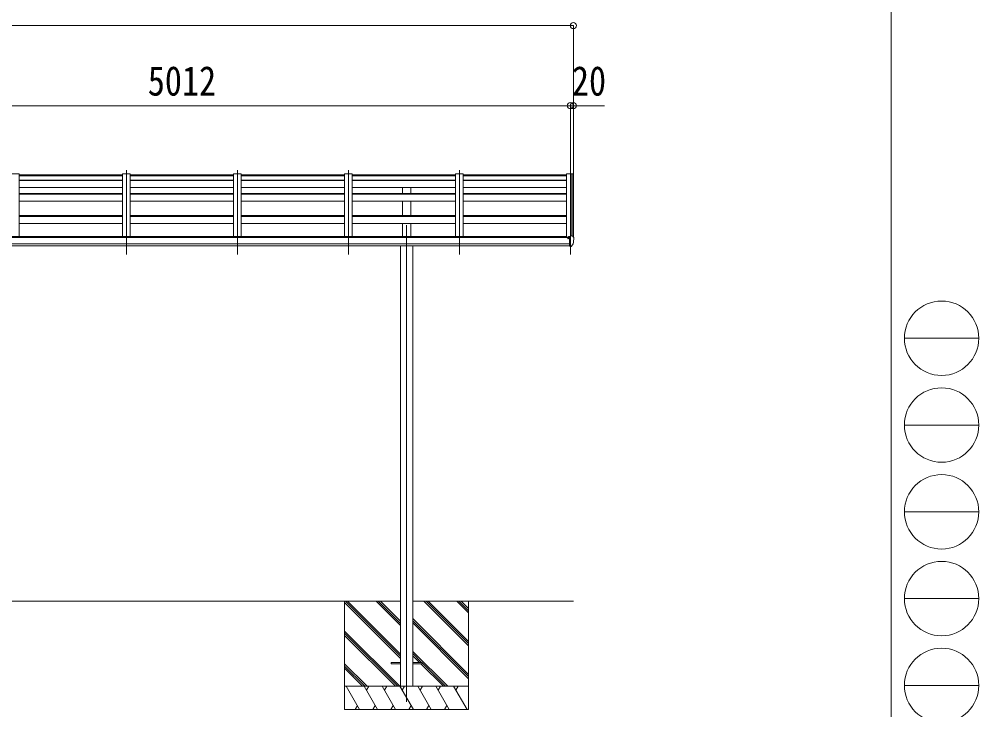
# Model space of a CAD drawing. Units: millimetres at full size, sheet at 1:40. Extents: x -11181 to 11305, y -7804 to 7716.
# Drawn here: x 5114 to 11305, y -3841 to 615 of the extents above; entities that cross this region are included whole.
import ezdxf
from ezdxf.enums import TextEntityAlignment as Align

# ---------------------------------------------------------------- set-up
doc = ezdxf.new("R2010")
doc.units = ezdxf.units.MM
doc.header["$LTSCALE"] = 40
doc.header["$PDMODE"] = 32
doc.header["$PDSIZE"] = 40
for name, color, linetype, lineweight in [('0-0_0', 7, 'Continuous', 9), ('0-1_本体', 4, 'Continuous', 9), ('0-2_部品', 7, 'Continuous', 9), ('0-8_PARTS2', 2, 'Continuous', 9), ('0-A_寸法', 6, 'Continuous', 9), ('F-0_240', 7, 'Continuous', 9)]:
    doc.layers.add(name, color=color, linetype=linetype, lineweight=lineweight)
doc.styles.add('ＭＳ ゴシック', font='')
doc.styles.get('ＭＳ ゴシック').set_extended_font_data('MS Gothic')

msp = doc.modelspace()

# ---------------------------------------------------------------- linework, layer by layer
at = {"layer": '0-0_0'}
for p, q in [((7574.42, -3139.42), (4753.42, -3139.42)), ((7213.92, -3139.42), (7213.92, -3839.42)), ((7574.42, -3509.44), (7213.92, -3148.94)), ((7574.42, -3495.29), (7218.55, -3139.42)), ((7574.42, -3481.15), (7232.69, -3139.42)), ((7574.42, -3297.3), (7416.54, -3139.42)), ((7574.42, -3283.16), (7430.68, -3139.42)), ((7574.42, -3269.02), (7444.82, -3139.42)), ((8689.92, -3139.42), (7653.42, -3139.42)), ((8013.92, -3428.44), (7724.91, -3139.42)), ((8013.92, -3414.29), (7739.05, -3139.42)), ((8013.92, -3400.15), (7753.19, -3139.42)), ((8013.92, -3216.31), (7937.04, -3139.42)), ((8013.92, -3202.16), (7951.18, -3139.42)), ((8013.92, -3188.02), (7965.32, -3139.42)), ((8013.92, -3139.42), (8013.92, -3839.42)), ((8013.92, -3612.28), (7653.42, -3251.79)), ((8013.92, -3626.43), (7653.42, -3265.93)), ((8013.92, -3640.57), (7653.42, -3280.07)), ((7570.56, -3689.42), (7213.92, -3332.79)), ((7556.42, -3689.42), (7213.92, -3346.93)), ((7542.28, -3689.42), (7213.92, -3361.07)), ((7878.93, -3689.42), (7653.42, -3463.92)), ((7710.28, -3534.91), (7653.42, -3478.06)), ((7696.13, -3534.91), (7653.42, -3492.2)), ((7358.43, -3689.42), (7213.92, -3544.92)), ((7344.29, -3689.42), (7213.92, -3559.06)), ((7330.14, -3689.42), (7213.92, -3573.2)), ((7850.64, -3689.42), (7705.13, -3543.91)), ((7864.79, -3689.42), (7713.92, -3538.56)), ((7213.92, -3689.42), (8013.92, -3689.42)), ((7310.81, -3839.42), (7224.21, -3689.42)), ((7426.28, -3839.42), (7339.68, -3689.42)), ((7369.68, -3689.42), (7354.68, -3715.41)), ((7541.75, -3839.42), (7455.15, -3689.42)), ((7470.15, -3715.41), (7485.15, -3689.42)), ((7657.22, -3839.42), (7570.62, -3689.42)), ((7585.62, -3715.41), (7600.62, -3689.42)), ((7772.69, -3839.42), (7686.09, -3689.42)), ((7701.09, -3715.41), (7716.09, -3689.42)), ((7888.16, -3839.42), (7801.56, -3689.42)), ((7816.56, -3715.41), (7831.56, -3689.42)), ((8003.63, -3839.42), (7917.03, -3689.42)), ((7932.03, -3715.41), (7947.03, -3689.42)), ((7295.81, -3813.45), (7280.81, -3839.42)), ((7411.28, -3813.45), (7396.28, -3839.42)), ((7526.75, -3813.45), (7511.75, -3839.42)), ((7642.22, -3813.44), (7627.22, -3839.42)), ((7757.69, -3813.44), (7742.69, -3839.42)), ((7873.16, -3813.45), (7858.16, -3839.42)), ((8013.92, -3839.42), (7213.92, -3839.42))]:
    msp.add_line(p, q, dxfattribs=at)
at = {"layer": '0-1_本体'}
for p, q in [((5064.92, -383.7), (5114.92, -383.7)), ((5114.92, -383.7), (5114.92, -783.27)), ((5114.92, -389.18), (5780.92, -389.18)), ((5780.92, -396.1), (5114.92, -396.1)), ((5780.92, -422.81), (5114.92, -422.81)), ((5780.92, -425.66), (5114.92, -425.66)), ((5780.92, -383.7), (5780.92, -783.27)), ((5780.92, -383.7), (5830.92, -383.7)), ((5830.92, -383.7), (5830.92, -783.27)), ((5830.92, -389.18), (6496.92, -389.18)), ((6496.92, -396.1), (5830.92, -396.1)), ((6496.92, -422.81), (5830.92, -422.81)), ((6496.92, -425.66), (5830.92, -425.66)), ((6496.92, -383.7), (6496.92, -783.27)), ((6496.92, -383.7), (6546.92, -383.7)), ((6546.92, -383.7), (6546.92, -783.27)), ((6546.92, -389.18), (7212.92, -389.18)), ((7212.92, -396.1), (6546.92, -396.1)), ((7212.92, -422.81), (6546.92, -422.81)), ((7212.92, -425.66), (6546.92, -425.66)), ((7212.92, -383.7), (7212.92, -783.27)), ((7212.92, -383.7), (7262.92, -383.7)), ((7262.92, -383.7), (7262.92, -783.27)), ((7262.92, -389.18), (7928.92, -389.18)), ((7928.92, -396.1), (7262.92, -396.1)), ((7928.92, -422.81), (7262.92, -422.81)), ((7928.92, -425.66), (7262.92, -425.66)), ((7928.92, -383.7), (7928.92, -783.27)), ((7928.92, -383.7), (7978.92, -383.7)), ((7978.92, -383.7), (7978.92, -783.27)), ((7978.92, -389.18), (8644.92, -389.18)), ((8644.92, -396.1), (7978.92, -396.1)), ((8644.92, -422.81), (7978.92, -422.81)), ((8644.92, -425.66), (7978.92, -425.66)), ((8644.92, -383.1), (8644.92, -793.67)), ((8680.84, -383.3), (8680.22, -384.92)), ((8680.92, -383.18), (8680.92, -783.49)), ((8688.97, -383.52), (8681.14, -383.11)), ((8689.91, -384.4), (8689.92, -790.04)), ((5780.92, -470.39), (5114.92, -470.39)), ((6496.92, -470.39), (5830.92, -470.39)), ((7212.92, -470.39), (6546.92, -470.39)), ((7928.92, -470.39), (7262.92, -470.39)), ((7586.42, -509.08), (7586.42, -470.39)), ((7641.42, -509.08), (7641.42, -470.39)), ((8644.92, -470.39), (7978.92, -470.39)), ((5780.92, -509.08), (5114.92, -509.08)), ((5780.92, -514.37), (5114.92, -514.37)), ((6496.92, -509.08), (5830.92, -509.08)), ((6496.92, -514.37), (5830.92, -514.37)), ((7212.92, -509.08), (6546.92, -509.08)), ((7212.92, -514.37), (6546.92, -514.37)), ((7928.92, -509.08), (7262.92, -509.08)), ((7928.92, -514.37), (7262.92, -514.37)), ((8644.92, -509.08), (7978.92, -509.08)), ((8644.92, -514.37), (7978.92, -514.37)), ((5780.92, -558.45), (5114.92, -558.45)), ((6496.92, -558.45), (5830.92, -558.45)), ((7212.92, -558.45), (6546.92, -558.45)), ((7928.92, -558.45), (7262.92, -558.45)), ((7586.42, -652), (7586.42, -558.45)), ((7641.42, -652), (7641.42, -558.45)), ((8644.92, -558.45), (7978.92, -558.45)), ((5780.92, -652), (5114.92, -652)), ((5780.92, -658.8), (5114.92, -658.8)), ((6496.92, -652), (5830.92, -652)), ((6496.92, -658.8), (5830.92, -658.8)), ((7212.92, -652), (6546.92, -652)), ((7212.92, -658.8), (6546.92, -658.8)), ((7928.92, -652), (7262.92, -652)), ((7928.92, -658.8), (7262.92, -658.8)), ((8644.92, -652), (7978.92, -652)), ((8644.92, -658.8), (7978.92, -658.8)), ((5780.92, -702.35), (5114.92, -702.35)), ((6496.92, -702.35), (5830.92, -702.35)), ((7212.92, -702.35), (6546.92, -702.35)), ((7928.92, -702.35), (7262.92, -702.35)), ((7586.42, -786.97), (7586.42, -702.35)), ((7641.42, -786.97), (7641.42, -702.35)), ((8644.92, -702.35), (7978.92, -702.35)), ((3664.42, -793.67), (8663.42, -793.67)), ((3687.92, -786.97), (8639.92, -786.97)), ((8639.92, -793.67), (8639.92, -786.97)), ((8663.42, -834.9), (3664.42, -834.9)), ((3664.42, -846.74), (8663.42, -846.67)), ((7574.42, -846.84), (7574.42, -3689.42)), ((7653.42, -846.84), (7653.42, -3689.42))]:
    msp.add_line(p, q, dxfattribs=at)
msp.add_lwpolyline([(8680.22, -783.49), (8680.22, -383.1), (8644.92, -383.1)], dxfattribs=at)
msp.add_circle((8655.95, -798.41), 3, dxfattribs=at)
for centre, radius, start, end in [((8681.12, -383.41), 0.301, 87.13321, 158.93673), ((8688.92, -384.52), 1, 6.67014, 87)]:
    msp.add_arc(centre, radius, start, end, dxfattribs=at)
at = {"layer": '0-2_部品'}
for p, q in [((8653.42, -789.54), (8653.42, -793.5)), ((8668.42, -788.38), (8654.42, -788.43)), ((8657.92, -788.42), (8657.92, -786.52)), ((8658.42, -798.61), (8658.12, -798.61)), ((8658.95, -798.61), (8658.42, -798.61)), ((8658.75, -786.11), (8668.42, -785.38)), ((8663.42, -793.42), (8669.92, -793.03)), ((8668.42, -784.61), (8669.92, -784.61)), ((8668.42, -784.61), (8668.42, -790.78)), ((8669.92, -852.19), (8669.92, -783.69)), ((8685.01, -784.26), (8689.08, -790.07)), ((8691.92, -793.06), (8691.92, -793.69)), ((8663.42, -848.99), (8668.92, -848.99)), ((8669.42, -849.99), (8668.92, -848.99)), ((8669.92, -849.99), (8669.42, -849.99)), ((8671.42, -852.1), (8669.92, -852.19)), ((8671.42, -852.1), (8675.13, -851.87)), ((8677.54, -850.38), (8687.29, -835))]:
    msp.add_line(p, q, dxfattribs=at)
at = {"layer": '0-2_部品', "color": 4}
for p, q in [((7574.42, -3534.91), (7513.92, -3534.91)), ((7513.92, -3534.91), (7513.92, -3543.91)), ((7574.42, -3543.91), (7513.92, -3543.91)), ((7713.92, -3534.91), (7653.42, -3534.91)), ((7713.92, -3543.91), (7653.42, -3543.91)), ((7713.92, -3534.91), (7713.92, -3543.91))]:
    msp.add_line(p, q, dxfattribs=at)
at = {"layer": '0-2_部品'}
for points in [[(8653.42, -796.99), (8653.42, -798.61), (8652.95, -798.61)], [(8658.12, -797.42), (8658.12, -798.61), (8653.42, -798.61)], [(8658.75, -786.11), (8658.58, -786.12), (8658.42, -786.16), (8658.28, -786.2), (8658.15, -786.25), (8658.05, -786.31), (8657.98, -786.38), (8657.93, -786.45), (8657.92, -786.52)], [(8663.42, -848.99), (8663.42, -790.78), (8668.42, -790.78)], [(8669.92, -783.69), (8681.92, -783.69), (8684.25, -783.83)], [(8669.92, -838.3), (8666.76, -837.89), (8663.42, -837.46)]]:
    msp.add_lwpolyline(points, dxfattribs=at)
for centre, radius, start, end in [((8655.92, -798.61), 2.5, 28.35764, 180), ((8655.92, -798.61), 2.5, 0, 28.35764), ((8684.19, -784.83), 1, 35, 86.5), ((8499.43, -793.69), 192.49, 347.8767, 359.9992), ((8688.92, -793.06), 3, 0, 87), ((8674.95, -848.88), 3, 273.5, 330), ((8684.69, -833.5), 3, 330, 348.16652)]:
    msp.add_arc(centre, radius, start, end, dxfattribs=at)
msp.add_ellipse((8654.42, -789.54), major_axis=(0.02, 1.1), ratio=0.906239, start_param=0.0206394, end_param=1.5914357, dxfattribs=at)
at = {"layer": '0-8_PARTS2'}
for p, q in [((5805.92, -903.02), (5805.92, -359.17)), ((6521.92, -903.02), (6521.92, -359.17)), ((7237.92, -903.02), (7237.92, -359.17)), ((7953.92, -903.02), (7953.92, -359.17)), ((8669.92, -383.73), (8669.92, -903.02)), ((7613.92, -714.21), (7613.92, -3789.44))]:
    msp.add_line(p, q, dxfattribs=at)
at = {"layer": '0-A_寸法'}
for p, q in [((-1374.07, 574.23), (8689.91, 574.23)), ((8689.91, 574.23), (8689.91, 56.99)), ((8669.91, 56.99), (3657.92, 56.99)), ((8669.91, 56.99), (8669.91, -398.59)), ((8669.91, 56.99), (8669.91, -398.59)), ((8669.91, 56.99), (8689.91, 56.99)), ((8689.91, 56.99), (8689.91, -398.59)), ((8689.91, 56.99), (8889.91, 56.99))]:
    msp.add_line(p, q, dxfattribs=at)
for p in [(8689.91, 574.23), (8669.91, 56.99), (8689.91, 56.99)]:
    msp.add_point(p, dxfattribs=at)
at = {"layer": 'F-0_240', "color": 5}
msp.add_line((10739.39, 7716.46), (10739.39, -7803.54), dxfattribs=at)
at = {"layer": 'F-0_240', "color": 4}
for p, q in [((10824.88, -1443.54), (11304.88, -1443.54)), ((10824.88, -2003.54), (11304.88, -2003.54)), ((10824.88, -2563.54), (11304.88, -2563.54)), ((10824.88, -3123.54), (11304.88, -3123.54)), ((10824.88, -3683.54), (11304.88, -3683.54))]:
    msp.add_line(p, q, dxfattribs=at)
for centre in [(11064.88, -1443.54), (11064.88, -2003.54), (11064.88, -2563.54), (11064.88, -3123.54), (11064.88, -3683.54)]:
    msp.add_circle(centre, 240, dxfattribs=at)

# ---------------------------------------------------------------- texts
at = {"layer": '0-A_寸法', "color": 7, "style": 'ＭＳ ゴシック', "width": 0.85}
for s, p in [('5012', (5943.92, 64.99)), ('20', (8679.91, 64.99))]:
    msp.add_text(s, height=190.6, dxfattribs=at).set_placement(p, align=Align.BOTTOM_LEFT)

doc.saveas('drawing.dxf')
